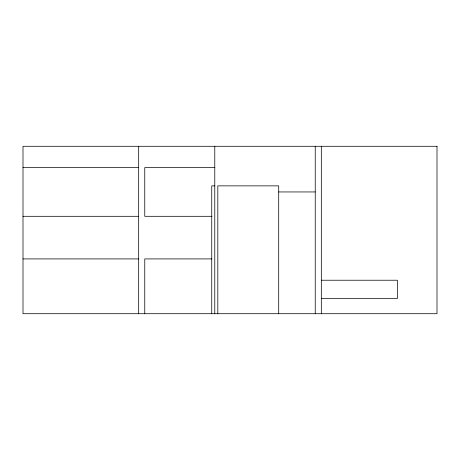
<?xml version="1.0" encoding="UTF-8"?>
<svg xmlns="http://www.w3.org/2000/svg" width="460" height="460" viewBox="0 0 460 460"><rect width="100%" height="100%" fill="white"/><g stroke="black" fill="none" stroke-linecap="round" stroke-linejoin="round"><path stroke-width="0.69" d="M23 167.595L138.678 167.595M214.78 167.595L144.762 167.595L144.762 216.303L211.951 216.303M214.78 185.863L211.738 185.863L211.738 313.714M278.708 191.946L315.238 191.946M23 216.303L138.678 216.303M23 258.917L138.678 258.917M211.916 258.917L144.762 258.917L144.762 313.714M321.322 280.226L397.428 280.226L397.428 298.494L321.322 298.494M321.322 146.286L321.322 313.714M315.238 146.286L315.238 313.714M278.708 313.714L278.708 185.863L217.821 185.863L217.821 313.714M214.78 146.286L214.78 313.714M138.678 146.286L138.678 313.714M437 146.286L23 146.286L23 313.714L437 313.714L437 146.286"/></g></svg>
